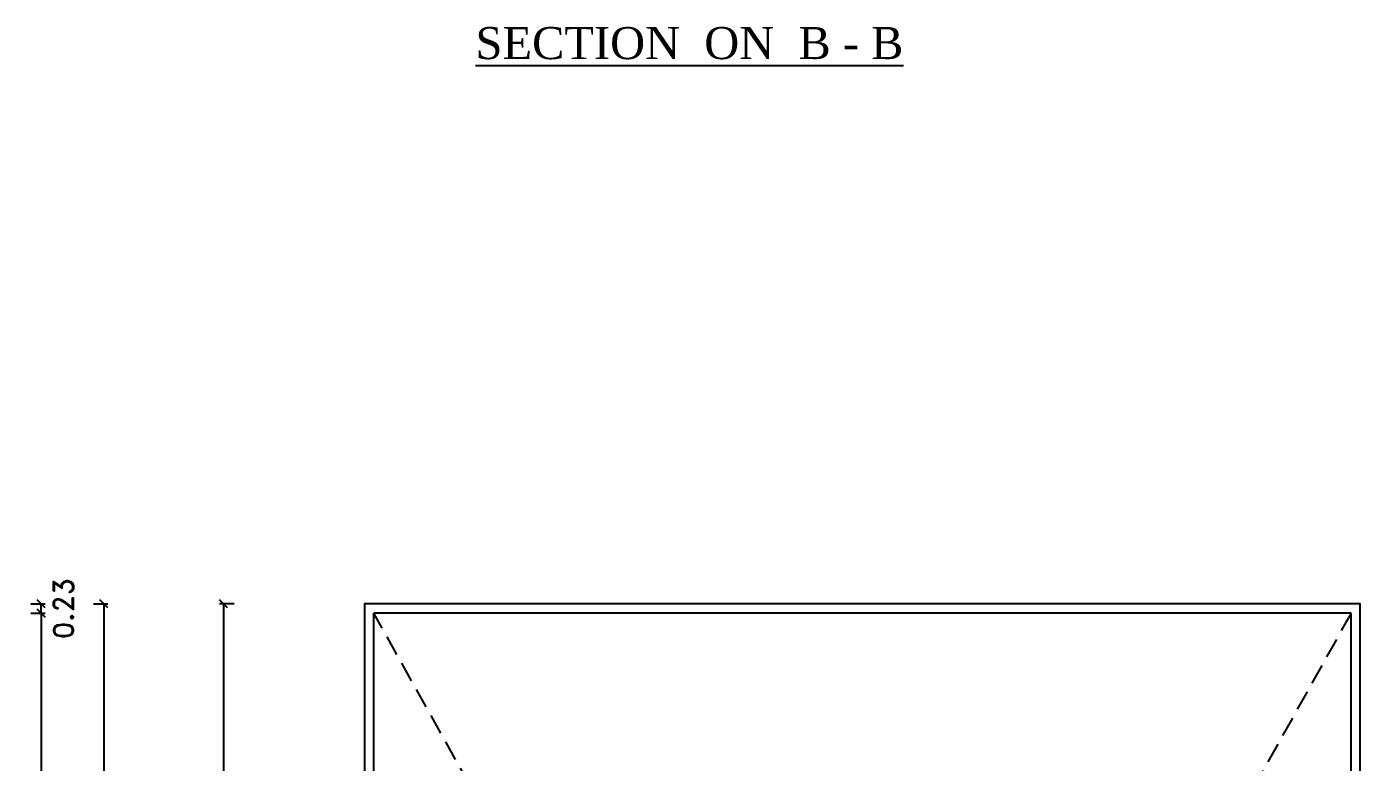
# Model space of a CAD drawing. Header units: metres. Extents: x 0 to 2856, y 0 to 1718.
# Drawn here: x 2727.85 to 2761.12, y 1651.28 to 1669.65 of the extents above; entities that cross this region are included whole.
import ezdxf

# ---------------------------------------------------------------- set-up
doc = ezdxf.new("R2010")
doc.units = ezdxf.units.M
doc.header["$MEASUREMENT"] = 0
doc.linetypes.add('HIDDEN', pattern=[0.375, 0.25, -0.125])
doc.layers.add('dim', color=12, linetype='Continuous')
doc.layers.add('hid', color=174, linetype='HIDDEN')
doc.styles.add('rd', font='romand.shx')
doc.styles.add('Tahoma', font='times.ttf', dxfattribs={"height": 0.3})
doc.dimstyles.get("Standard").update_dxf_attribs({"dimtxt": 3, "dimasz": 3, "dimexe": 1, "dimexo": 1, "dimgap": 0.09, "dimtad": 0, "dimdec": 4, "dimzin": 2, "dimdsep": 46, "dimlunit": 4, "dimtxsty": 'rd', "dimblk": 'OBLIQUE', "dimcen": 0.09, "dimclrd": 12, "dimclre": 12, "dimclrt": 5, "dimadec": 0, "dimazin": 0, "dimtfac": 1, "dimtdec": 4, "dimtix": 1, "dimtmove": 2, "dimatfit": 3, "dimfxl": 0, "dimtolj": 1, "dimtzin": 0, "dimarcsym": 0})

# ---------------------------------------------------------------- blocks, each defined once
blk = doc.blocks.new('_Oblique')
at = {"color": 0, "linetype": 'ByBlock', "lineweight": -2}
blk.add_line((-0.5, -0.5), (0.5, 0.5), dxfattribs=at)
blk = doc.blocks.new('*D136')
at = {"layer": 'Defpoints', "color": 0}
for p in [(2727.851, 1655.236), (2728.21, 1655.236), (2727.851, 1655.007)]:
    blk.add_point(p, dxfattribs=at)
at = {"layer": 'dim', "color": 12, "lineweight": -2}
for p, q in [((2727.951, 1655.236), (2728.31, 1655.236)), ((2728.21, 1655.007), (2728.21, 1655.236)), ((2727.951, 1655.007), (2728.31, 1655.007))]:
    blk.add_line(p, q, dxfattribs=at)
at = {"layer": 'dim', "color": 12, "lineweight": -2, "xscale": 0.2, "yscale": 0.2, "zscale": 0.2}
for p, rotation in [((2728.21, 1655.236), 90), ((2728.21, 1655.007), 270)]:
    blk.add_blockref('_Oblique', p, dxfattribs=dict(at, rotation=rotation))
at = {"layer": 'dim', "color": 7, "insert": (2728.768, 1655.121), "char_height": 0.5, "attachment_point": 5, "rotation": 90, "style": 'rd'}
blk.add_mtext('\\A1;0.23', dxfattribs=at)
blk = doc.blocks.new('*D137')
at = {"layer": 'Defpoints', "color": 0}
for p in [(2727.851, 1655.007), (2728.21, 1655.007), (2727.851, 1611.43)]:
    blk.add_point(p, dxfattribs=at)
at = {"layer": 'dim', "color": 12, "lineweight": -2}
for p, q in [((2727.951, 1655.007), (2728.31, 1655.007)), ((2728.21, 1655.007), (2728.21, 1634.33)), ((2728.21, 1611.43), (2728.21, 1632.106)), ((2727.951, 1611.43), (2728.31, 1611.43))]:
    blk.add_line(p, q, dxfattribs=at)
at = {"layer": 'dim', "color": 12, "lineweight": -2, "xscale": 0.2, "yscale": 0.2, "zscale": 0.2}
for p, rotation in [((2728.21, 1655.007), 90), ((2728.21, 1611.43), 270)]:
    blk.add_blockref('_Oblique', p, dxfattribs=dict(at, rotation=rotation))
at = {"layer": 'dim', "color": 7, "insert": (2728.21, 1633.218), "char_height": 0.5, "attachment_point": 5, "rotation": 90, "style": 'rd'}
blk.add_mtext('\\A1;43.58', dxfattribs=at)
blk = doc.blocks.new('*D139')
at = {"layer": 'Defpoints', "color": 0}
for p in [(2729.417, 1655.236), (2729.776, 1655.236), (2729.417, 1604.878)]:
    blk.add_point(p, dxfattribs=at)
at = {"layer": 'dim', "color": 12, "lineweight": -2}
for p, q in [((2729.517, 1655.236), (2729.876, 1655.236)), ((2729.776, 1655.236), (2729.776, 1631.169)), ((2729.776, 1604.878), (2729.776, 1628.945)), ((2729.517, 1604.878), (2729.876, 1604.878))]:
    blk.add_line(p, q, dxfattribs=at)
at = {"layer": 'dim', "color": 12, "lineweight": -2, "xscale": 0.2, "yscale": 0.2, "zscale": 0.2}
for p, rotation in [((2729.776, 1655.236), 90), ((2729.776, 1604.878), 270)]:
    blk.add_blockref('_Oblique', p, dxfattribs=dict(at, rotation=rotation))
at = {"layer": 'dim', "color": 7, "insert": (2729.776, 1630.057), "char_height": 0.5, "attachment_point": 5, "rotation": 90, "style": 'rd'}
blk.add_mtext('\\A1;50.36', dxfattribs=at)
blk = doc.blocks.new('*D174')
at = {"layer": 'Defpoints', "color": 0}
for p in [(2733.123, 1655.236), (2732.763, 1611.431), (2733.123, 1611.431)]:
    blk.add_point(p, dxfattribs=at)
at = {"layer": 'dim', "color": 12, "lineweight": -2}
for p, q in [((2733.023, 1655.236), (2732.663, 1655.236)), ((2732.763, 1655.236), (2732.763, 1634.207)), ((2732.763, 1611.431), (2732.763, 1632.459)), ((2733.023, 1611.431), (2732.663, 1611.431))]:
    blk.add_line(p, q, dxfattribs=at)
at = {"layer": 'dim', "color": 12, "lineweight": -2, "xscale": 0.2, "yscale": 0.2, "zscale": 0.2}
for p, rotation in [((2732.763, 1655.236), 90), ((2732.763, 1611.431), 270)]:
    blk.add_blockref('_Oblique', p, dxfattribs=dict(at, rotation=rotation))
at = {"layer": 'dim', "color": 7, "insert": (2732.763, 1633.333), "char_height": 0.5, "attachment_point": 5, "rotation": 90, "style": 'rd'}
blk.add_mtext('\\A1;43.8', dxfattribs=at)

msp = doc.modelspace()

# ---------------------------------------------------------------- linework, layer by layer
for p, q in [((2736.508, 1611.431), (2736.508, 1655.006)), ((2760.889, 1655.006), (2736.508, 1655.006)), ((2760.889, 1611.431), (2760.889, 1655.006))]:
    msp.add_line(p, q)
msp.add_lwpolyline([(2761.119, 1648.236), (2761.119, 1655.236), (2736.278, 1655.236), (2736.278, 1648.236)])
at = {"layer": 'hid', "linetype": 'HIDDEN', "lineweight": -2, "ltscale": 2}
for p, q in [((2760.889, 1655.006), (2736.508, 1611.431)), ((2760.889, 1611.431), (2736.508, 1655.006))]:
    msp.add_line(p, q, dxfattribs=at)

# ---------------------------------------------------------------- texts
at = {"style": 'Tahoma'}
msp.add_text('%%USECTION  ON  B - B', height=0.8, dxfattribs=at).set_placement((2739.048, 1668.837))

# ---------------------------------------------------------------- dimensions: what is measured, and where the dimension line sits
at = {"layer": 'dim'}
dim = msp.add_linear_dim(base=(2728.21, 1655.236), p1=(2727.851, 1655.007), p2=(2727.851, 1655.236), angle=270, dimstyle='Standard', override={"dimscale": 0.1, "dimtxt": 5, "dimasz": 2, "dimgap": 1, "dimdec": 2, "dimzin": 8, "dimlunit": 2, "dimpost": '\\X', "dimclrt": 7, "dimtdec": 2, "dimtofl": 0, "dimfxl": 0.18, "dimarcsym": 1}, dxfattribs=at)
dim.commit()
dim.dimension.update_dxf_attribs({"geometry": '*D136', "text_midpoint": (2728.768, 1655.121), "dimtype": 160})
for base, p1, p2, angle, picture, middle in [((2728.21, 1655.007), (2727.851, 1611.43), (2727.851, 1655.007), 270, '*D137', (2728.21, 1633.218)), ((2729.776, 1655.236), (2729.417, 1604.878), (2729.417, 1655.236), 270, '*D139', (2729.776, 1630.057)), ((2732.7632, 1611.431), (2733.1226, 1655.2356), (2733.1226, 1611.431), 90, '*D174', (2732.7632, 1633.3333))]:
    dim = msp.add_linear_dim(base=base, p1=p1, p2=p2, angle=angle, dimstyle='Standard', override={"dimscale": 0.1, "dimtxt": 5, "dimasz": 2, "dimgap": 1, "dimdec": 2, "dimzin": 8, "dimlunit": 2, "dimpost": '\\X', "dimclrt": 7, "dimtdec": 2, "dimtofl": 0, "dimfxl": 0.18, "dimarcsym": 1}, dxfattribs=at)
    dim.commit()
    dim.dimension.update_dxf_attribs({"geometry": picture, "text_midpoint": middle})

doc.saveas('drawing.dxf')
